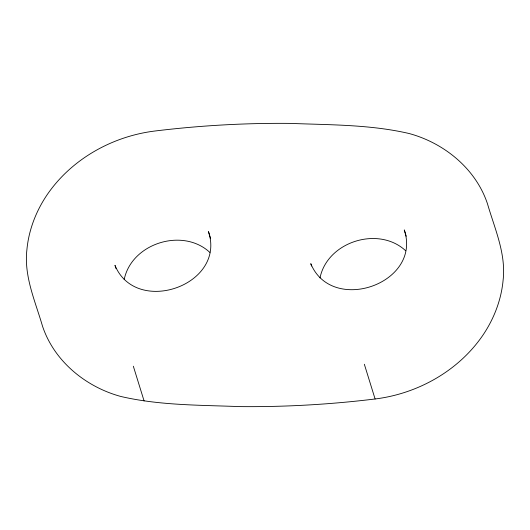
<?xml version="1.0" encoding="UTF-8"?>
<svg xmlns="http://www.w3.org/2000/svg" width="530" height="530" viewBox="0 0 530 530"><rect width="100%" height="100%" fill="white"/><g stroke="black" fill="none" stroke-linecap="round" stroke-linejoin="round"><path stroke-width="0.79" d="M124.186 279.595C131.513 243.257 182.877 227.185 209.88 252.452M320.001 277.932C327.328 241.594 378.692 225.522 405.695 250.783M375.094 398.984C417.647 393.737 458.463 370.934 482.837 335.291C493.887 318.987 501.248 300.06 503.089 280.39C506.223 253.863 494.728 228.768 487.527 203.944C475.9 168.805 444.253 143.047 409.127 133.52C370.311 124.49 329.938 124.941 290.308 123.397C245.072 122.947 199.817 125.53 154.906 131.016C112.353 136.263 71.537 159.066 47.163 194.709C36.113 211.013 28.752 229.94 26.911 249.61C23.777 276.137 35.272 301.232 42.473 326.056C54.1 361.195 85.747 386.953 120.873 396.48C159.689 405.51 200.062 405.059 239.692 406.603C284.928 407.053 330.183 404.469 375.094 398.984L364.342 364.249M406.225 236.248L404.271 229.934C422.251 283.471 331.893 314.933 310.792 263.668L311.527 266.034M210.655 238.699L208.456 231.597C226.436 285.133 136.077 316.595 114.977 265.331L115.957 268.491M133.335 366.21L144.087 400.945"/></g></svg>
